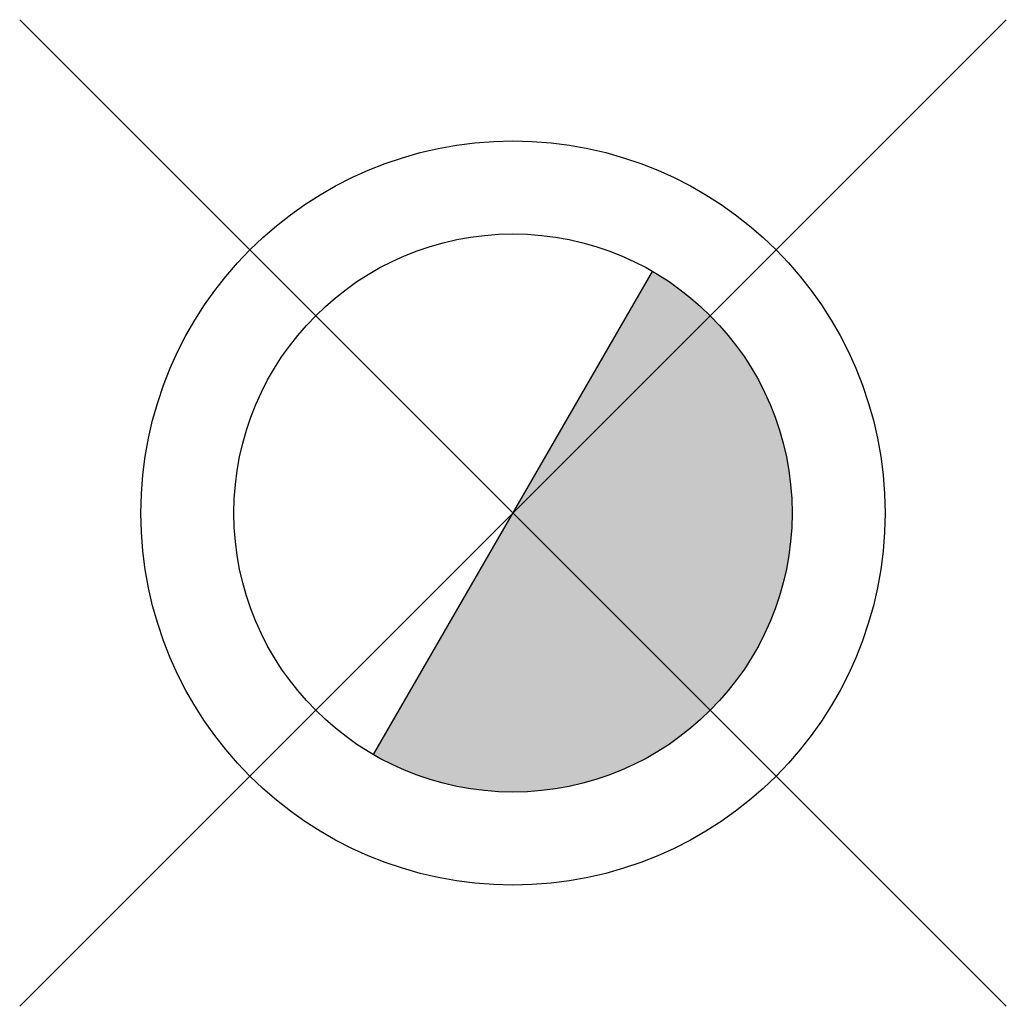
# Model space of a CAD drawing. Extents: x -2.65 to 2.65, y -2.65 to 2.65.
import ezdxf

# ---------------------------------------------------------------- set-up
doc = ezdxf.new("R2010")
doc.units = 0
doc.header["$LTSCALE"] = 0.2

msp = doc.modelspace()

# ---------------------------------------------------------------- hatches: boundary and pattern name
at = {"lineweight": -3}
msp.add_hatch(color=256, dxfattribs=at).paths.add_polyline_path([(1.5, 0, 0.267949), (0.75, 1.299), (-0.75, -1.299, 0.57735)])

# ---------------------------------------------------------------- linework, layer by layer
msp.add_line((-0.75, -1.299), (0.75, 1.299), dxfattribs=at)
at = {"ltscale": 0.1, "flags": 128}
for points in [[(-2.6517, 2.6517), (2.6517, -2.6517)], [(2.6517, 2.6517), (-2.6517, -2.6517)]]:
    msp.add_lwpolyline(points, dxfattribs=at)
at = {"lineweight": -3}
for radius in [2, 1.5]:
    msp.add_circle((0, 0), radius, dxfattribs=at)

doc.saveas('drawing.dxf')
